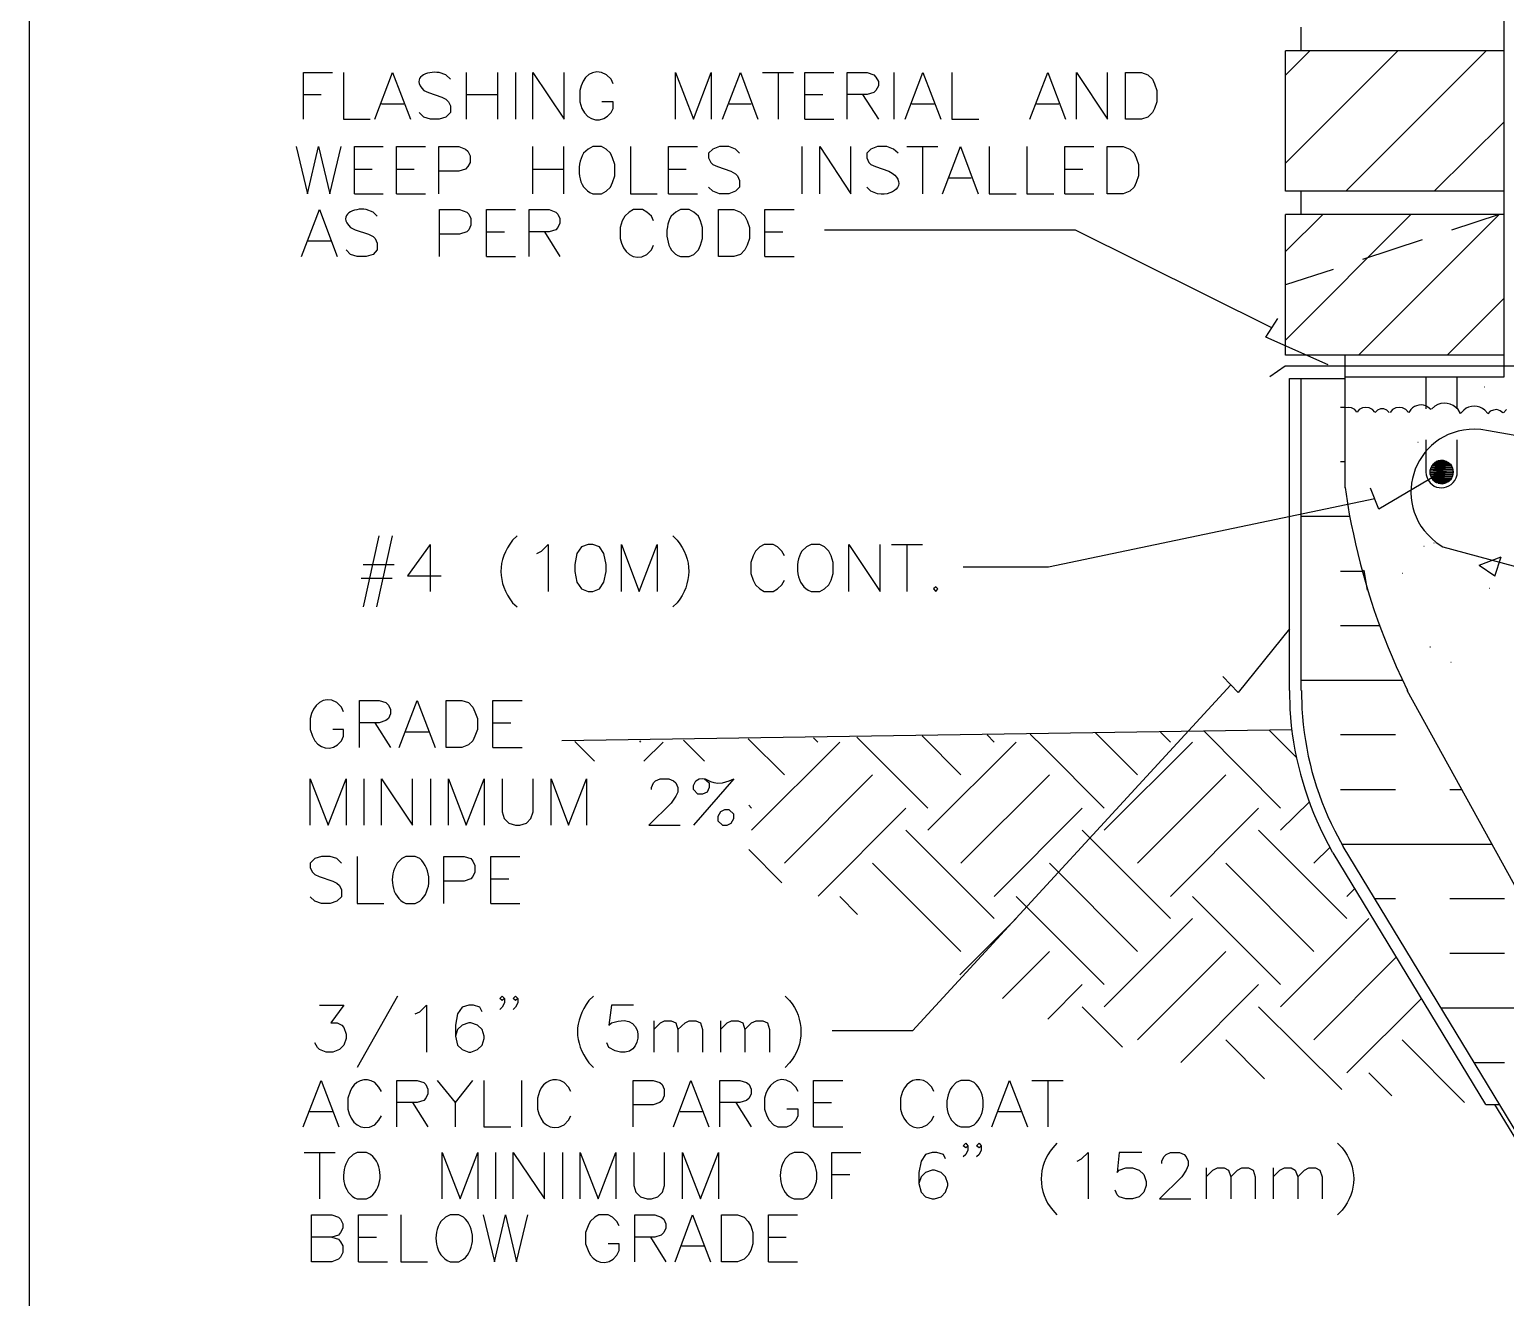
# Model space of a CAD drawing. Header units: millimetres. Extents: x 14 to 201, y 16 to 268.
# Drawn here: x 13.8 to 89, y 144.9 to 209.4 of the extents above; entities that cross this region are included whole.
import ezdxf

# ---------------------------------------------------------------- set-up
doc = ezdxf.new("R2010")
doc.units = ezdxf.units.MM
doc.layers.get('0').update_dxf_attribs({"linetype": 'CONTINUOUS'})

msp = doc.modelspace()

# ---------------------------------------------------------------- linework, layer by layer
at = {"color": 0}
for p, q in [((13.8424, 55.4136), (13.8424, 264.541)), ((88.8792, 191.707), (88.8792, 233.299)), ((78.5495, 208.279), (78.5495, 209.487)), ((77.7667, 201.147), (77.7667, 208.279)), ((88.8792, 208.279), (77.7667, 208.279)), ((27.7923, 204.808), (27.7923, 207.18)), ((27.7923, 207.18), (29.253, 207.18)), ((29.8235, 207.18), (29.8235, 204.808)), ((31.411, 204.808), (32.3219, 207.18)), ((32.3219, 207.18), (33.2314, 204.808)), ((35.0311, 207.073), (34.6921, 207.18)), ((35.264, 206.841), (35.0311, 207.073)), ((36.0673, 207.18), (36.0673, 204.808)), ((37.6548, 207.18), (37.6548, 204.808)), ((38.5657, 207.18), (38.5657, 204.808)), ((39.4547, 204.808), (39.4547, 207.18)), ((39.4547, 207.18), (41.0422, 204.808)), ((41.0422, 204.808), (41.0422, 207.18)), ((43.4344, 206.841), (43.2015, 207.073)), ((43.5405, 206.608), (43.4344, 206.841)), ((46.7155, 204.808), (46.7155, 207.18)), ((46.7155, 207.18), (47.625, 204.808)), ((47.625, 204.808), (48.5345, 207.18)), ((48.5345, 207.18), (48.5345, 204.808)), ((49.1063, 204.808), (50.0172, 207.18)), ((50.0172, 207.18), (50.9062, 204.808)), ((51.139, 207.18), (52.7265, 207.18)), ((51.9423, 207.18), (51.9423, 204.808)), ((53.297, 204.808), (53.297, 207.18)), ((53.297, 207.18), (54.7797, 207.18)), ((55.4563, 204.808), (55.4563, 207.18)), ((55.4563, 207.18), (56.472, 207.18)), ((56.472, 207.18), (56.811, 207.073)), ((56.811, 207.073), (56.9172, 206.947)), ((56.9172, 206.947), (57.0438, 206.735)), ((57.0438, 206.735), (57.0438, 206.502)), ((57.828, 207.18), (57.828, 204.808)), ((58.3985, 204.808), (59.3094, 207.18)), ((59.3094, 207.18), (60.2188, 204.808)), ((60.7702, 207.18), (60.7702, 204.808)), ((64.7485, 204.808), (65.6594, 207.18)), ((65.6594, 207.18), (66.5688, 204.808)), ((67.1202, 204.808), (67.1202, 207.18)), ((67.1202, 207.18), (68.7077, 204.808)), ((68.7077, 204.808), (68.7077, 207.18)), ((69.6172, 204.808), (69.6172, 207.18)), ((69.6172, 207.18), (70.4219, 207.18)), ((70.4219, 207.18), (70.7595, 207.073)), ((70.7595, 207.073), (70.9923, 206.841)), ((70.9923, 206.841), (71.0985, 206.608)), ((71.0985, 206.608), (71.2047, 206.269)), ((27.7923, 206.058), (28.6811, 206.058)), ((33.9094, 206.269), (34.1423, 206.163)), ((34.1423, 206.163), (34.8189, 205.93)), ((34.8189, 205.93), (35.0311, 205.825)), ((35.0311, 205.825), (35.1579, 205.697)), ((36.0673, 206.058), (37.6548, 206.058)), ((41.8469, 206.269), (41.8469, 205.697)), ((53.297, 206.058), (54.2078, 206.058)), ((56.472, 206.058), (55.4563, 206.058)), ((56.2405, 206.058), (57.0438, 204.808)), ((56.811, 206.163), (56.472, 206.058)), ((56.9172, 206.269), (56.811, 206.163)), ((57.0438, 206.502), (56.9172, 206.269)), ((71.2047, 206.269), (71.2047, 205.697)), ((31.75, 205.592), (32.8924, 205.592)), ((33.9094, 204.914), (33.6765, 205.147)), ((35.264, 205.147), (35.0311, 204.914)), ((35.1579, 205.697), (35.264, 205.486)), ((35.264, 205.486), (35.264, 205.147)), ((41.8469, 205.697), (41.953, 205.359)), ((43.5405, 205.697), (42.9687, 205.697)), ((43.4344, 205.147), (43.5405, 205.359)), ((43.5405, 205.359), (43.5405, 205.697)), ((49.4453, 205.592), (50.5672, 205.592)), ((58.7375, 205.592), (59.8798, 205.592)), ((65.0875, 205.592), (66.2298, 205.592)), ((70.9923, 205.147), (70.7595, 204.914)), ((71.0985, 205.359), (70.9923, 205.147)), ((71.2047, 205.697), (71.0985, 205.359)), ((29.8235, 204.808), (31.1781, 204.808)), ((34.247, 204.808), (33.9094, 204.914)), ((34.6921, 204.808), (34.247, 204.808)), ((35.0311, 204.914), (34.6921, 204.808)), ((53.297, 204.808), (54.7797, 204.808)), ((60.7702, 204.808), (62.1453, 204.808)), ((70.4219, 204.808), (69.6172, 204.808)), ((70.7595, 204.914), (70.4219, 204.808)), ((27.4106, 203.412), (27.9824, 201.02)), ((27.9824, 201.02), (28.5543, 203.412)), ((28.5543, 203.412), (29.1248, 201.02)), ((29.1248, 201.02), (29.6967, 203.412)), ((30.3747, 201.02), (30.3747, 203.412)), ((30.3747, 203.412), (31.8341, 203.412)), ((32.5121, 201.02), (32.5121, 203.412)), ((32.5121, 203.412), (33.9935, 203.412)), ((34.6715, 201.02), (34.6715, 203.412)), ((34.6715, 203.412), (35.687, 203.412)), ((35.687, 203.412), (36.026, 203.284)), ((36.026, 203.284), (36.1527, 203.179)), ((36.1527, 203.179), (36.2589, 202.946)), ((36.2589, 202.946), (36.2589, 202.607)), ((39.4339, 203.412), (39.4339, 201.02)), ((41.0214, 203.412), (41.0214, 201.02)), ((42.2698, 203.284), (42.037, 203.073)), ((42.5027, 203.412), (42.2698, 203.284)), ((42.9465, 203.412), (42.5027, 203.412)), ((43.1793, 203.284), (42.9465, 203.412)), ((43.4125, 203.073), (43.1793, 203.284)), ((43.5183, 202.84), (43.4125, 203.073)), ((43.6245, 202.502), (43.5183, 202.84)), ((44.4292, 203.412), (44.4292, 201.02)), ((46.3543, 201.02), (46.3543, 203.412)), ((46.3543, 203.412), (47.8374, 203.412)), ((48.6198, 203.284), (48.387, 203.073)), ((48.387, 203.073), (48.387, 202.84)), ((48.387, 202.84), (48.514, 202.607)), ((48.9589, 203.412), (48.6198, 203.284)), ((49.4249, 203.412), (48.9589, 203.412)), ((49.7625, 203.284), (49.4249, 203.412)), ((49.9745, 203.073), (49.7625, 203.284)), ((53.1495, 203.412), (53.1495, 201.02)), ((54.059, 201.02), (54.059, 203.412)), ((54.059, 203.412), (55.6465, 201.02)), ((55.6465, 201.02), (55.6465, 203.412)), ((56.6635, 203.284), (56.4515, 203.073)), ((56.4515, 203.073), (56.4515, 202.84)), ((56.4515, 202.84), (56.5573, 202.607)), ((57.0011, 203.412), (56.6635, 203.284)), ((57.4668, 203.412), (57.0011, 203.412)), ((57.8058, 203.284), (57.4668, 203.412)), ((58.039, 203.073), (57.8058, 203.284)), ((58.4839, 203.412), (60.0714, 203.412)), ((59.2875, 203.412), (59.2875, 201.02)), ((60.3042, 201.02), (61.214, 203.412)), ((61.214, 203.412), (62.1249, 201.02)), ((62.6745, 203.412), (62.6745, 201.02)), ((64.601, 203.412), (64.601, 201.02)), ((66.5261, 201.02), (66.5261, 203.412)), ((66.5261, 203.412), (68.0089, 203.412)), ((68.6855, 201.02), (68.6855, 203.412)), ((68.6855, 203.412), (69.4902, 203.412)), ((69.4902, 203.412), (69.8292, 203.284)), ((69.8292, 203.284), (70.0624, 203.073)), ((70.0624, 203.073), (70.1668, 202.84)), ((70.1668, 202.84), (70.273, 202.502)), ((30.3747, 202.268), (31.2842, 202.268)), ((32.5121, 202.268), (33.4216, 202.268)), ((35.687, 202.162), (34.6715, 202.162)), ((36.026, 202.268), (35.687, 202.162)), ((36.1527, 202.395), (36.026, 202.268)), ((36.2589, 202.607), (36.1527, 202.395)), ((39.4339, 202.268), (41.0214, 202.268)), ((43.6245, 201.929), (43.6245, 202.502)), ((46.3543, 202.268), (47.2652, 202.268)), ((48.514, 202.607), (48.6198, 202.502)), ((48.6198, 202.502), (48.8527, 202.395)), ((48.8527, 202.395), (49.5293, 202.162)), ((49.5293, 202.162), (49.7625, 202.035)), ((56.5573, 202.607), (56.6635, 202.502)), ((56.6635, 202.502), (56.8964, 202.395)), ((56.8964, 202.395), (57.573, 202.162)), ((66.5261, 202.268), (67.437, 202.268)), ((70.273, 202.502), (70.273, 201.929)), ((43.1793, 201.147), (43.4125, 201.359)), ((43.4125, 201.359), (43.5183, 201.592)), ((43.5183, 201.592), (43.6245, 201.929)), ((48.6198, 201.147), (48.387, 201.359)), ((49.7625, 202.035), (49.8683, 201.929)), ((49.9745, 201.359), (49.7625, 201.147)), ((49.8683, 201.929), (49.9745, 201.696)), ((49.9745, 201.696), (49.9745, 201.359)), ((56.6635, 201.147), (56.4515, 201.359)), ((60.6418, 201.825), (61.7636, 201.825)), ((70.0624, 201.359), (69.8292, 201.147)), ((70.1668, 201.592), (70.0624, 201.359)), ((70.273, 201.929), (70.1668, 201.592)), ((30.3747, 201.02), (31.8341, 201.02)), ((32.5121, 201.02), (33.9935, 201.02)), ((42.5027, 201.02), (42.9465, 201.02)), ((42.9465, 201.02), (43.1793, 201.147)), ((44.4292, 201.02), (45.7839, 201.02)), ((46.3543, 201.02), (47.8374, 201.02)), ((48.9589, 201.02), (48.6198, 201.147)), ((49.4249, 201.02), (48.9589, 201.02)), ((49.7625, 201.147), (49.4249, 201.02)), ((57.0011, 201.02), (56.6635, 201.147)), ((62.6745, 201.02), (64.05, 201.02)), ((64.601, 201.02), (65.9765, 201.02)), ((66.5261, 201.02), (68.0089, 201.02)), ((69.4902, 201.02), (68.6855, 201.02)), ((69.8292, 201.147), (69.4902, 201.02)), ((88.8792, 201.147), (77.7667, 201.147)), ((78.5495, 199.962), (78.5495, 201.147)), ((27.6862, 197.824), (28.5957, 200.215)), ((28.5957, 200.215), (29.5065, 197.824)), ((31.3269, 200.088), (30.9673, 200.215)), ((31.5378, 199.876), (31.3269, 200.088)), ((34.7128, 197.824), (34.7128, 200.215)), ((34.7128, 200.215), (35.7297, 200.215)), ((35.7297, 200.215), (36.0895, 200.088)), ((36.0895, 200.088), (36.1957, 199.982)), ((36.1957, 199.982), (36.3001, 199.749)), ((37.1052, 197.824), (37.1052, 200.215)), ((37.1052, 200.215), (38.5657, 200.215)), ((39.2645, 197.824), (39.2645, 200.215)), ((39.2645, 200.215), (40.2802, 200.215)), ((40.2802, 200.215), (40.6192, 200.088)), ((40.6192, 200.088), (40.725, 199.982)), ((40.725, 199.982), (40.8298, 199.749)), ((44.1332, 199.876), (44.0048, 199.645)), ((44.366, 200.088), (44.1332, 199.876)), ((44.5766, 200.215), (44.366, 200.088)), ((45.0427, 200.215), (44.5766, 200.215)), ((45.2547, 200.088), (45.0427, 200.215)), ((45.4875, 199.876), (45.2547, 200.088)), ((45.5923, 199.645), (45.4875, 199.876)), ((46.736, 200.088), (46.5032, 199.876)), ((46.9692, 200.215), (46.736, 200.088)), ((47.4126, 200.215), (46.9692, 200.215)), ((47.6458, 200.088), (47.4126, 200.215)), ((47.8786, 199.876), (47.6458, 200.088)), ((47.9848, 199.645), (47.8786, 199.876)), ((48.8957, 197.824), (48.8957, 200.215)), ((48.8957, 200.215), (49.6782, 200.215)), ((49.6782, 200.215), (50.0172, 200.088)), ((50.0172, 200.088), (50.25, 199.876)), ((50.25, 199.876), (50.3548, 199.645)), ((51.2657, 197.824), (51.2657, 200.215)), ((51.2657, 200.215), (52.7473, 200.215)), ((88.8792, 199.962), (77.7667, 199.962)), ((77.7667, 192.807), (77.7667, 199.962)), ((88.6245, 199.962), (86.2115, 199.157)), ((30.1832, 199.306), (30.4161, 199.179)), ((30.4161, 199.179), (31.094, 198.967)), ((36.0895, 199.073), (35.7297, 198.967)), ((36.1957, 199.179), (36.0895, 199.073)), ((36.3001, 199.412), (36.1957, 199.179)), ((36.3001, 199.749), (36.3001, 199.412)), ((37.1052, 199.073), (38.016, 199.073)), ((40.2802, 199.073), (39.2645, 199.073)), ((40.0473, 199.073), (40.8298, 197.824)), ((40.6192, 199.179), (40.2802, 199.073)), ((40.725, 199.306), (40.6192, 199.179)), ((40.8298, 199.517), (40.725, 199.306)), ((40.8298, 199.749), (40.8298, 199.517)), ((44.0048, 199.645), (43.9, 199.306)), ((43.9, 199.306), (43.9, 198.734)), ((48.0907, 199.306), (47.9848, 199.645)), ((48.0907, 198.734), (48.0907, 199.306)), ((50.3548, 199.645), (50.4832, 199.306)), ((50.4832, 199.306), (50.4832, 198.734)), ((51.2657, 199.073), (52.1751, 199.073)), ((67.0775, 199.157), (54.2918, 199.157)), ((77.0682, 194.204), (67.0775, 199.157)), ((28.0252, 198.628), (29.1676, 198.628)), ((31.094, 198.967), (31.3269, 198.84)), ((31.3269, 198.84), (31.4331, 198.734)), ((31.4331, 198.734), (31.5378, 198.501)), ((31.5378, 198.501), (31.5378, 198.162)), ((35.7297, 198.967), (34.7128, 198.967)), ((45.4875, 198.162), (45.5923, 198.395)), ((47.8786, 198.162), (47.9848, 198.395)), ((47.9848, 198.395), (48.0907, 198.734)), ((50.3548, 198.395), (50.25, 198.162)), ((50.4832, 198.734), (50.3548, 198.395)), ((84.7094, 198.67), (81.6818, 197.676)), ((30.1832, 197.929), (29.9503, 198.162)), ((30.5222, 197.824), (30.1832, 197.929)), ((30.9673, 197.824), (30.5222, 197.824)), ((31.3269, 197.929), (30.9673, 197.824)), ((31.5378, 198.162), (31.3269, 197.929)), ((37.1052, 197.824), (38.5657, 197.824)), ((45.2547, 197.929), (45.4875, 198.162)), ((46.9692, 197.824), (47.4126, 197.824)), ((47.4126, 197.824), (47.6458, 197.929)), ((47.6458, 197.929), (47.8786, 198.162)), ((49.6782, 197.824), (48.8957, 197.824)), ((50.0172, 197.929), (49.6782, 197.824)), ((50.25, 198.162), (50.0172, 197.929)), ((51.2657, 197.824), (52.7473, 197.824)), ((80.1797, 197.167), (77.7667, 196.384)), ((76.75, 193.718), (77.3645, 194.67)), ((79.925, 192.32), (76.75, 193.718)), ((88.8792, 192.807), (77.7667, 192.807)), ((80.7724, 192.807), (80.7724, 191.622)), ((76.962, 191.728), (77.7448, 192.257)), ((77.7448, 192.257), (92.0958, 192.257)), ((77.9568, 175.747), (77.9568, 191.622)), ((77.9568, 191.622), (78.5495, 191.622)), ((78.5495, 175.747), (78.5495, 191.622)), ((78.5495, 191.622), (80.7724, 191.622)), ((80.7724, 191.707), (84.8995, 191.707)), ((80.7724, 191.707), (88.8792, 191.707)), ((80.7724, 191.622), (80.7724, 186.054)), ((86.487, 191.707), (88.8792, 191.707)), ((88.0953, 188.955), (87.6928, 189.019)), ((88.0953, 188.976), (111.993, 184.7)), ((85.175, 187.113), (85.1119, 186.945)), ((86.2542, 187.071), (85.1531, 187.071)), ((85.1531, 187.071), (86.275, 186.965)), ((85.1531, 187.071), (86.2542, 187.071)), ((86.2115, 187.176), (85.1958, 187.176)), ((85.1958, 187.176), (86.2542, 187.071)), ((85.1958, 187.176), (86.2115, 187.176)), ((86.148, 187.262), (85.2593, 187.262)), ((85.2593, 187.262), (86.2115, 187.176)), ((85.2593, 187.262), (86.148, 187.262)), ((86.064, 187.325), (85.3447, 187.325)), ((85.3447, 187.325), (86.148, 187.262)), ((85.3447, 187.325), (86.064, 187.325)), ((85.9578, 187.388), (85.4287, 187.388)), ((85.4287, 187.388), (86.064, 187.325)), ((85.4287, 187.388), (85.9578, 187.388)), ((85.8516, 187.431), (85.5349, 187.431)), ((85.5349, 187.431), (85.9578, 187.388)), ((85.5349, 187.431), (85.8516, 187.431)), ((85.641, 187.452), (85.8516, 187.431)), ((85.641, 187.452), (85.7458, 187.452)), ((85.7458, 187.452), (85.8516, 187.431)), ((85.8516, 187.431), (85.9578, 187.388)), ((85.9578, 187.388), (86.064, 187.325)), ((86.064, 187.325), (86.148, 187.262)), ((86.148, 187.262), (86.2115, 187.176)), ((86.275, 187.029), (86.1907, 187.198)), ((86.2115, 187.176), (86.2542, 187.071)), ((86.2542, 187.071), (86.275, 186.965)), ((86.2969, 186.859), (86.275, 187.029)), ((85.7042, 186.859), (82.5073, 184.976)), ((86.275, 186.965), (85.1119, 186.965)), ((85.1119, 186.965), (86.2969, 186.859)), ((85.1119, 186.965), (86.275, 186.965)), ((85.1119, 186.945), (85.1119, 186.775)), ((86.2969, 186.859), (85.1119, 186.859)), ((85.1119, 186.859), (86.275, 186.753)), ((85.1119, 186.859), (86.2969, 186.859)), ((85.1119, 186.775), (85.175, 186.606)), ((86.275, 186.753), (85.1119, 186.753)), ((85.1119, 186.753), (86.2542, 186.647)), ((85.1119, 186.753), (86.275, 186.753)), ((86.2542, 186.647), (85.1531, 186.647)), ((85.1531, 186.647), (86.2115, 186.542)), ((85.1531, 186.647), (86.2542, 186.647)), ((85.175, 186.606), (85.2593, 186.457)), ((86.2115, 186.542), (85.1958, 186.542)), ((85.1958, 186.542), (86.148, 186.457)), ((85.1958, 186.542), (86.2115, 186.542)), ((86.148, 186.457), (85.2593, 186.457)), ((85.2593, 186.457), (86.064, 186.373)), ((85.2593, 186.457), (86.148, 186.457)), ((85.2593, 186.457), (85.4082, 186.351)), ((86.064, 186.373), (85.3447, 186.373)), ((85.3447, 186.373), (85.9578, 186.33)), ((85.3447, 186.373), (86.064, 186.373)), ((85.4082, 186.351), (85.5761, 186.287)), ((85.9578, 186.33), (85.4287, 186.33)), ((85.4287, 186.33), (85.8516, 186.287)), ((85.4287, 186.33), (85.9578, 186.33)), ((85.8516, 186.287), (85.5349, 186.287)), ((85.5349, 186.287), (85.7458, 186.267)), ((85.5349, 186.287), (85.8516, 186.287)), ((85.5761, 186.287), (85.7458, 186.267)), ((85.7458, 186.267), (85.9151, 186.309)), ((85.8516, 186.287), (85.7458, 186.267)), ((85.9578, 186.33), (85.8516, 186.287)), ((85.9151, 186.309), (86.064, 186.393)), ((86.064, 186.373), (85.9578, 186.33)), ((86.064, 186.393), (86.1907, 186.52)), ((86.148, 186.457), (86.064, 186.373)), ((86.2115, 186.542), (86.148, 186.457)), ((86.1907, 186.52), (86.275, 186.69)), ((86.2542, 186.647), (86.2115, 186.542)), ((86.275, 186.753), (86.2542, 186.647)), ((86.275, 186.965), (86.2969, 186.859)), ((86.2969, 186.859), (86.275, 186.753)), ((86.275, 186.69), (86.2969, 186.859)), ((80.7932, 186.077), (81.0052, 184.722)), ((82.5073, 184.976), (82.0843, 186.034)), ((85.7458, 186.267), (85.641, 186.267)), ((82.2964, 185.505), (65.7006, 182.013)), ((31.6232, 183.621), (30.8185, 180.001)), ((32.2998, 183.621), (31.4965, 180.001)), ((38.65, 183.621), (38.4168, 183.388)), ((46.5875, 183.621), (46.7995, 183.388)), ((85.4287, 183.282), (85.7677, 183.049)), ((34.2263, 183.176), (33.084, 181.588)), ((34.2263, 183.176), (34.2263, 180.785)), ((39.6667, 182.711), (39.8999, 182.838)), ((39.8999, 182.838), (40.2375, 183.176)), ((40.2375, 183.176), (40.2375, 180.785)), ((41.698, 182.711), (41.5918, 182.16)), ((41.9308, 183.049), (41.698, 182.711)), ((42.2698, 183.176), (41.9308, 183.049)), ((42.5027, 183.176), (42.2698, 183.176)), ((42.8417, 183.049), (42.5027, 183.176)), ((43.0749, 182.711), (42.8417, 183.049)), ((43.1793, 182.16), (43.0749, 182.711)), ((43.9635, 180.785), (43.9635, 183.176)), ((43.9635, 183.176), (44.873, 180.785)), ((44.873, 180.785), (45.7839, 183.176)), ((45.7839, 183.176), (45.7839, 180.785)), ((50.6734, 182.605), (50.5464, 182.266)), ((50.7792, 182.838), (50.6734, 182.605)), ((51.0124, 183.049), (50.7792, 182.838)), ((51.223, 183.176), (51.0124, 183.049)), ((51.689, 183.176), (51.223, 183.176)), ((51.901, 183.049), (51.689, 183.176)), ((52.1339, 182.838), (51.901, 183.049)), ((52.2609, 182.605), (52.1339, 182.838)), ((53.3823, 183.049), (53.1495, 182.838)), ((53.6152, 183.176), (53.3823, 183.049)), ((54.059, 183.176), (53.6152, 183.176)), ((54.2918, 183.049), (54.059, 183.176)), ((54.525, 182.838), (54.2918, 183.049)), ((54.6308, 182.605), (54.525, 182.838)), ((54.737, 182.266), (54.6308, 182.605)), ((55.5417, 180.785), (55.5417, 183.176)), ((55.5417, 183.176), (57.1292, 180.785)), ((57.1292, 180.785), (57.1292, 183.176)), ((57.7, 183.176), (59.2875, 183.176)), ((58.4839, 183.176), (58.4839, 180.785)), ((85.7677, 183.049), (93.4932, 180.975)), ((30.8185, 182.16), (32.406, 182.16)), ((41.5918, 182.16), (41.5918, 181.801)), ((41.5918, 181.801), (41.698, 181.251)), ((43.0749, 181.251), (43.1793, 181.801)), ((43.1793, 181.801), (43.1793, 182.16)), ((50.5464, 182.266), (50.5464, 181.694)), ((54.737, 181.694), (54.737, 182.266)), ((65.7006, 182.013), (61.3625, 182.013)), ((30.7123, 181.461), (32.2998, 181.461)), ((33.084, 181.588), (34.7982, 181.588)), ((41.698, 181.251), (41.9308, 180.912)), ((42.8417, 180.912), (43.0749, 181.251)), ((50.5464, 181.694), (50.6734, 181.355)), ((50.6734, 181.355), (50.7792, 181.124)), ((50.7792, 181.124), (51.0124, 180.912)), ((51.901, 180.912), (52.1339, 181.124)), ((52.1339, 181.124), (52.2609, 181.355)), ((54.2918, 180.912), (54.525, 181.124)), ((54.525, 181.124), (54.6308, 181.355)), ((54.6308, 181.355), (54.737, 181.694)), ((59.9652, 181.018), (59.8385, 180.912)), ((60.0714, 180.912), (59.9652, 181.018)), ((41.9308, 180.912), (42.2698, 180.785)), ((42.2698, 180.785), (42.5027, 180.785)), ((42.5027, 180.785), (42.8417, 180.912)), ((51.0124, 180.912), (51.223, 180.785)), ((51.223, 180.785), (51.689, 180.785)), ((51.689, 180.785), (51.901, 180.912)), ((53.6152, 180.785), (54.059, 180.785)), ((54.059, 180.785), (54.2918, 180.912)), ((59.8385, 180.912), (59.9652, 180.785)), ((59.9652, 180.785), (60.0714, 180.912)), ((38.4168, 180.213), (38.65, 180.001)), ((46.7995, 180.213), (46.5875, 180.001)), ((77.9568, 178.879), (75.354, 175.641)), ((83.396, 176.975), (83.9682, 175.747)), ((74.9723, 176.043), (58.7802, 158.433)), ((75.354, 175.641), (74.5698, 176.466)), ((29.7174, 174.901), (29.4845, 175.133)), ((30.6283, 172.847), (30.6283, 175.238)), ((30.6283, 175.238), (31.6439, 175.238)), ((31.6439, 175.238), (31.9829, 175.133)), ((31.9829, 175.133), (32.1097, 175.005)), ((32.6595, 172.847), (33.5704, 175.238)), ((33.5704, 175.238), (34.4799, 172.847)), ((35.0518, 172.847), (35.0518, 175.238)), ((35.0518, 175.238), (35.8345, 175.238)), ((35.8345, 175.238), (36.1735, 175.133)), ((36.1735, 175.133), (36.4063, 174.901)), ((37.422, 172.847), (37.422, 175.238)), ((37.422, 175.238), (38.9047, 175.238)), ((77.9568, 175.747), (77.9776, 174.794)), ((78.5703, 175.747), (78.5922, 174.815)), ((100.372, 145.966), (83.9474, 175.747)), ((28.1299, 174.329), (28.1299, 173.757)), ((29.8235, 174.668), (29.7174, 174.901)), ((32.1097, 174.329), (31.9829, 174.222)), ((32.1097, 175.005), (32.2158, 174.774)), ((32.2158, 174.562), (32.1097, 174.329)), ((32.2158, 174.774), (32.2158, 174.562)), ((36.4063, 174.901), (36.5125, 174.668)), ((36.5125, 174.668), (36.6391, 174.329)), ((36.6391, 174.329), (36.6391, 173.757)), ((28.1299, 173.757), (28.236, 173.418)), ((29.8235, 173.757), (29.2737, 173.757)), ((29.8235, 173.418), (29.8235, 173.757)), ((31.6439, 174.096), (30.6283, 174.096)), ((31.411, 174.096), (32.2158, 172.847)), ((31.9829, 174.222), (31.6439, 174.096)), ((32.9985, 173.651), (34.1423, 173.651)), ((36.6391, 173.757), (36.5125, 173.418)), ((37.422, 174.096), (38.3328, 174.096)), ((40.936, 173.207), (78.0838, 173.757)), ((29.7174, 173.186), (29.8235, 173.418)), ((35.8345, 172.847), (35.0518, 172.847)), ((36.1735, 172.974), (35.8345, 172.847)), ((36.4063, 173.186), (36.1735, 172.974)), ((36.5125, 173.418), (36.4063, 173.186)), ((37.422, 172.847), (38.9047, 172.847)), ((28.1299, 168.888), (28.1299, 171.26)), ((28.1299, 171.26), (29.0408, 168.888)), ((29.0408, 168.888), (29.9503, 171.26)), ((29.9503, 171.26), (29.9503, 168.888)), ((30.8612, 171.26), (30.8612, 168.888)), ((31.75, 168.888), (31.75, 171.26)), ((31.75, 171.26), (33.3375, 168.888)), ((33.3375, 168.888), (33.3375, 171.26)), ((34.247, 171.26), (34.247, 168.888)), ((35.1579, 168.888), (35.1579, 171.26)), ((35.1579, 171.26), (36.0673, 168.888)), ((36.0673, 168.888), (36.9782, 171.26)), ((36.9782, 171.26), (36.9782, 168.888)), ((37.8876, 171.26), (37.8876, 169.566)), ((39.4751, 169.566), (39.4751, 171.26)), ((40.386, 168.888), (40.386, 171.26)), ((40.386, 171.26), (41.275, 168.888)), ((41.275, 168.888), (42.1845, 171.26)), ((42.1845, 171.26), (42.1845, 168.888)), ((45.6985, 171.154), (45.9313, 171.26)), ((45.9313, 171.26), (46.3765, 171.26)), ((46.3765, 171.26), (46.6094, 171.154)), ((49.6782, 171.26), (47.625, 168.888)), ((48.1969, 171.26), (48.4297, 171.047)), ((49.4453, 171.154), (49.6782, 171.26)), ((45.4875, 170.815), (45.5923, 171.047)), ((45.4875, 170.708), (45.4875, 170.815)), ((45.5923, 171.047), (45.6985, 171.154)), ((46.6094, 171.154), (46.736, 171.047)), ((46.736, 171.047), (46.8422, 170.815)), ((46.8422, 170.582), (46.736, 170.371)), ((46.8422, 170.815), (46.8422, 170.582)), ((47.625, 170.921), (47.7516, 171.154)), ((47.625, 170.708), (47.625, 170.921)), ((47.8578, 170.476), (47.625, 170.708)), ((48.3235, 170.582), (48.0907, 170.476)), ((48.4297, 170.815), (48.3235, 170.582)), ((48.4297, 171.047), (48.4297, 170.815)), ((49.1063, 171.047), (49.4453, 171.154)), ((46.5032, 170.011), (45.3595, 168.888)), ((46.736, 170.371), (46.5032, 170.011)), ((48.0907, 170.476), (47.8578, 170.476)), ((37.8876, 169.566), (37.9938, 169.227)), ((37.9938, 169.227), (38.2266, 168.994)), ((39.1375, 168.994), (39.3485, 169.227)), ((39.3485, 169.227), (39.4751, 169.566)), ((49.0001, 169.566), (48.8735, 169.333)), ((48.8735, 169.333), (48.8735, 169.121)), ((48.8735, 169.121), (49.1063, 168.888)), ((49.2125, 169.672), (49.0001, 169.566)), ((49.4453, 169.672), (49.2125, 169.672)), ((49.6782, 169.46), (49.4453, 169.672)), ((49.5515, 168.994), (49.6782, 169.227)), ((49.6782, 169.227), (49.6782, 169.46)), ((38.2266, 168.994), (38.5657, 168.888)), ((38.5657, 168.888), (38.7985, 168.888)), ((38.7985, 168.888), (39.1375, 168.994)), ((45.3595, 168.888), (46.947, 168.888)), ((49.1063, 168.888), (49.3391, 168.888)), ((49.3391, 168.888), (49.5515, 168.994)), ((79.714, 168.359), (80.1578, 167.513)), ((80.264, 168.614), (80.687, 167.809)), ((92.5407, 148.273), (80.687, 167.809)), ((28.3628, 167.196), (28.1299, 166.963)), ((28.1299, 166.963), (28.1299, 166.73)), ((28.7018, 167.301), (28.3628, 167.196)), ((29.1469, 167.301), (28.7018, 167.301)), ((29.4845, 167.196), (29.1469, 167.301)), ((29.7174, 166.963), (29.4845, 167.196)), ((30.5222, 167.301), (30.5222, 164.91)), ((32.7877, 167.196), (32.5548, 166.963)), ((32.9985, 167.301), (32.7877, 167.196)), ((33.4643, 167.301), (32.9985, 167.301)), ((33.6972, 167.196), (33.4643, 167.301)), ((34.925, 164.91), (34.925, 167.301)), ((34.925, 167.301), (35.9625, 167.301)), ((35.9625, 167.301), (36.3001, 167.196)), ((36.3001, 167.196), (36.4063, 167.068)), ((36.4063, 167.068), (36.5125, 166.836)), ((36.5125, 166.836), (36.5125, 166.497)), ((37.3172, 164.91), (37.3172, 167.301)), ((37.3172, 167.301), (38.7985, 167.301)), ((87.9479, 154.686), (80.1797, 167.492)), ((28.1299, 166.73), (28.236, 166.497)), ((28.236, 166.497), (28.3628, 166.391)), ((28.3628, 166.391), (28.575, 166.285)), ((28.575, 166.285), (29.2737, 166.052)), ((29.2737, 166.052), (29.4845, 165.946)), ((35.9625, 166.052), (34.925, 166.052)), ((36.3001, 166.158), (35.9625, 166.052)), ((36.4063, 166.285), (36.3001, 166.158)), ((36.5125, 166.497), (36.4063, 166.285)), ((37.3172, 166.158), (38.2266, 166.158)), ((28.3628, 165.037), (28.1299, 165.249)), ((29.4845, 165.946), (29.6127, 165.819)), ((29.7174, 165.249), (29.4845, 165.037)), ((29.6127, 165.819), (29.7174, 165.608)), ((29.7174, 165.608), (29.7174, 165.249)), ((28.7018, 164.91), (28.3628, 165.037)), ((29.1469, 164.91), (28.7018, 164.91)), ((29.4845, 165.037), (29.1469, 164.91)), ((30.5222, 164.91), (31.8768, 164.91)), ((32.9985, 164.91), (33.4643, 164.91)), ((33.4643, 164.91), (33.6972, 165.037)), ((37.3172, 164.91), (38.7985, 164.91)), ((32.5754, 160.189), (30.5222, 156.57)), ((37.7832, 160.084), (37.8876, 160.189)), ((37.8876, 159.978), (37.7832, 160.084)), ((37.8876, 160.189), (38.016, 160.084)), ((38.016, 160.084), (37.8876, 159.978)), ((38.016, 160.084), (38.016, 159.851)), ((38.4598, 160.084), (38.5657, 160.189)), ((38.5657, 159.978), (38.4598, 160.084)), ((38.5657, 160.189), (38.6927, 160.084)), ((38.6927, 160.084), (38.5657, 159.978)), ((38.6927, 160.084), (38.6927, 159.851)), ((42.5457, 160.189), (42.3125, 159.978)), ((52.3035, 160.189), (52.5141, 159.978)), ((28.5957, 159.745), (29.8456, 159.745)), ((29.8456, 159.745), (29.1676, 158.834)), ((33.4643, 159.3), (33.6972, 159.406)), ((33.6972, 159.406), (34.0362, 159.745)), ((34.0362, 159.745), (34.0362, 157.353)), ((35.6235, 159.3), (35.5177, 158.729)), ((35.8567, 159.639), (35.6235, 159.3)), ((36.1957, 159.745), (35.8567, 159.639)), ((36.4285, 159.745), (36.1957, 159.745)), ((36.7661, 159.639), (36.4285, 159.745)), ((36.8723, 159.406), (36.7661, 159.639)), ((37.8876, 159.639), (37.7832, 159.512)), ((38.016, 159.851), (37.8876, 159.639)), ((38.5657, 159.639), (38.4598, 159.512)), ((38.6927, 159.851), (38.5657, 159.639)), ((43.4552, 159.745), (43.3282, 158.729)), ((44.5766, 159.745), (43.4552, 159.745)), ((29.1676, 158.834), (29.5065, 158.834)), ((29.5065, 158.834), (29.7394, 158.729)), ((29.7394, 158.729), (29.8456, 158.601)), ((29.8456, 158.601), (29.9503, 158.264)), ((35.5177, 158.729), (35.5177, 158.157)), ((35.6235, 158.496), (35.5177, 158.157)), ((35.8567, 158.729), (35.6235, 158.496)), ((36.1957, 158.834), (35.8567, 158.729)), ((36.3001, 158.834), (36.1957, 158.834)), ((36.6391, 158.729), (36.3001, 158.834)), ((36.8723, 158.496), (36.6391, 158.729)), ((36.9782, 158.157), (36.8723, 158.496)), ((43.3282, 158.729), (43.4552, 158.834)), ((45.6145, 158.94), (45.6145, 157.353)), ((45.6145, 158.496), (45.9535, 158.834)), ((45.9535, 158.834), (46.1641, 158.94)), ((46.1641, 158.94), (46.5032, 158.94)), ((46.5032, 158.94), (46.736, 158.834)), ((46.736, 158.834), (46.8422, 158.496)), ((46.8422, 158.496), (47.202, 158.834)), ((46.8422, 158.496), (46.8422, 157.353)), ((47.202, 158.834), (47.4126, 158.94)), ((47.4126, 158.94), (47.7516, 158.94)), ((47.7516, 158.94), (47.9848, 158.834)), ((47.9848, 158.834), (48.0907, 158.496)), ((48.0907, 158.496), (48.0907, 157.353)), ((49.0001, 158.94), (49.0001, 157.353)), ((49.0001, 158.496), (49.3391, 158.834)), ((49.3391, 158.834), (49.5723, 158.94)), ((49.5723, 158.94), (49.911, 158.94)), ((49.911, 158.94), (50.1442, 158.834)), ((50.1442, 158.834), (50.25, 158.496)), ((50.25, 158.496), (50.5876, 158.834)), ((50.25, 158.496), (50.25, 157.353)), ((50.5876, 158.834), (50.8208, 158.94)), ((50.8208, 158.94), (51.1598, 158.94)), ((51.1598, 158.94), (51.3927, 158.834)), ((51.3927, 158.834), (51.4985, 158.496)), ((51.4985, 158.496), (51.4985, 157.353)), ((28.4909, 157.585), (28.3628, 157.818)), ((29.9503, 158.051), (29.8456, 157.712)), ((29.9503, 158.264), (29.9503, 158.051)), ((35.5177, 158.157), (35.6235, 157.712)), ((36.8723, 157.712), (36.9782, 158.051)), ((36.9782, 158.051), (36.9782, 158.157)), ((43.3282, 157.585), (43.2223, 157.818)), ((58.7802, 158.433), (54.6943, 158.433)), ((28.5957, 157.479), (28.4909, 157.585)), ((28.9347, 157.353), (28.5957, 157.479)), ((29.2737, 157.353), (28.9347, 157.353)), ((29.6127, 157.479), (29.2737, 157.353)), ((29.8456, 157.712), (29.6127, 157.479)), ((35.6235, 157.712), (35.8567, 157.479)), ((35.8567, 157.479), (36.1957, 157.353)), ((36.1957, 157.353), (36.3001, 157.353)), ((36.3001, 157.353), (36.6391, 157.479)), ((36.6391, 157.479), (36.8723, 157.712)), ((42.3125, 156.803), (42.5457, 156.57)), ((52.5141, 156.803), (52.3035, 156.57)), ((27.7702, 153.542), (28.6811, 155.914)), ((28.6811, 155.914), (29.5906, 153.542)), ((31.6232, 155.575), (31.411, 155.808)), ((31.75, 155.342), (31.6232, 155.575)), ((32.5327, 153.542), (32.5327, 155.914)), ((32.5327, 155.914), (33.5704, 155.914)), ((33.5704, 155.914), (33.9094, 155.808)), ((33.9094, 155.808), (34.0155, 155.702)), ((34.0155, 155.702), (34.1202, 155.469)), ((34.586, 155.914), (35.4969, 154.792)), ((36.3859, 155.914), (35.4969, 154.792)), ((36.9577, 155.914), (36.9577, 153.542)), ((38.8828, 155.914), (38.8828, 153.542)), ((41.275, 155.575), (41.0422, 155.808)), ((41.3812, 155.342), (41.275, 155.575)), ((44.5562, 153.542), (44.5562, 155.914)), ((44.5562, 155.914), (45.5718, 155.914)), ((45.5718, 155.914), (45.9109, 155.808)), ((45.9109, 155.808), (46.0375, 155.702)), ((46.0375, 155.702), (46.1437, 155.469)), ((46.6094, 153.542), (47.4984, 155.914)), ((47.4984, 155.914), (48.4078, 153.542)), ((48.9797, 153.542), (48.9797, 155.914)), ((48.9797, 155.914), (49.9953, 155.914)), ((49.9953, 155.914), (50.3343, 155.808)), ((50.3343, 155.808), (50.461, 155.702)), ((50.461, 155.702), (50.5672, 155.469)), ((52.8327, 155.575), (52.5999, 155.808)), ((52.9594, 155.342), (52.8327, 155.575)), ((53.7422, 153.542), (53.7422, 155.914)), ((53.7422, 155.914), (55.2235, 155.914)), ((59.7531, 155.575), (59.5203, 155.808)), ((59.8593, 155.342), (59.7531, 155.575)), ((61.003, 155.808), (60.7702, 155.575)), ((61.2345, 155.914), (61.003, 155.808)), ((61.6797, 155.914), (61.2345, 155.914)), ((61.9125, 155.808), (61.6797, 155.914)), ((62.822, 153.542), (63.7124, 155.914)), ((63.7124, 155.914), (64.6218, 153.542)), ((64.8547, 155.914), (66.4422, 155.914)), ((65.6594, 155.914), (65.6594, 153.542)), ((30.1625, 155.342), (30.0357, 155.003)), ((30.0357, 155.003), (30.0357, 154.453)), ((33.5704, 154.792), (32.5327, 154.792)), ((33.3375, 154.792), (34.1202, 153.542)), ((33.9094, 154.897), (33.5704, 154.792)), ((34.0155, 155.003), (33.9094, 154.897)), ((34.1202, 155.236), (34.0155, 155.003)), ((34.1202, 155.469), (34.1202, 155.236)), ((35.4969, 154.792), (35.4969, 153.542)), ((39.7937, 155.342), (39.6875, 155.003)), ((39.6875, 155.003), (39.6875, 154.453)), ((45.9109, 154.792), (45.5718, 154.666)), ((46.0375, 154.897), (45.9109, 154.792)), ((46.1437, 155.13), (46.0375, 154.897)), ((46.1437, 155.469), (46.1437, 155.13)), ((49.9953, 154.792), (48.9797, 154.792)), ((49.7844, 154.792), (50.5672, 153.542)), ((50.3343, 154.897), (49.9953, 154.792)), ((50.461, 155.003), (50.3343, 154.897)), ((50.5672, 155.236), (50.461, 155.003)), ((50.5672, 155.469), (50.5672, 155.236)), ((51.2452, 155.003), (51.2452, 154.453)), ((53.7422, 154.792), (54.653, 154.792)), ((58.2718, 155.342), (58.1656, 155.003)), ((58.1656, 155.003), (58.1656, 154.453)), ((28.1092, 154.327), (29.253, 154.327)), ((31.6232, 153.881), (31.75, 154.114)), ((41.275, 153.881), (41.3812, 154.114)), ((45.5718, 154.666), (44.5562, 154.666)), ((46.947, 154.327), (48.0702, 154.327)), ((51.2452, 154.453), (51.3719, 154.114)), ((51.3719, 154.114), (51.478, 153.881)), ((52.9594, 154.453), (52.3875, 154.453)), ((52.8327, 153.881), (52.9594, 154.114)), ((52.9594, 154.114), (52.9594, 154.453)), ((59.7531, 153.881), (59.8593, 154.114)), ((63.161, 154.327), (64.2828, 154.327)), ((87.9479, 154.686), (88.6464, 154.686)), ((92.4348, 148.083), (88.4135, 154.686)), ((31.411, 153.648), (31.6232, 153.881)), ((36.9577, 153.542), (38.3328, 153.542)), ((41.0422, 153.648), (41.275, 153.881)), ((51.478, 153.881), (51.7095, 153.648)), ((51.7095, 153.648), (51.9218, 153.542)), ((51.9218, 153.542), (52.3875, 153.542)), ((52.3875, 153.542), (52.5999, 153.648)), ((52.5999, 153.648), (52.8327, 153.881)), ((53.7422, 153.542), (55.2235, 153.542)), ((59.5203, 153.648), (59.7531, 153.881)), ((61.2345, 153.542), (61.6797, 153.542)), ((61.6797, 153.542), (61.9125, 153.648)), ((61.3625, 152.59), (61.4895, 152.717)), ((61.4895, 152.484), (61.3625, 152.59)), ((61.4895, 152.717), (61.5957, 152.59)), ((61.5957, 152.59), (61.4895, 152.484)), ((61.5957, 152.59), (61.5957, 152.357)), ((62.0391, 152.59), (62.1661, 152.717)), ((62.1661, 152.484), (62.0391, 152.59)), ((62.1661, 152.717), (62.2723, 152.59)), ((62.2723, 152.59), (62.1661, 152.484)), ((62.2723, 152.59), (62.2723, 152.357)), ((66.125, 152.717), (65.913, 152.484)), ((80.4125, 152.717), (80.6457, 152.484)), ((27.8129, 152.251), (29.4004, 152.251)), ((28.5957, 152.251), (28.5957, 149.881)), ((30.3113, 152.146), (30.0784, 151.914)), ((30.5222, 152.251), (30.3113, 152.146)), ((30.9879, 152.251), (30.5222, 152.251)), ((31.2002, 152.146), (30.9879, 152.251)), ((34.8409, 149.881), (34.8409, 152.251)), ((34.8409, 152.251), (35.7505, 149.881)), ((35.7505, 149.881), (36.6614, 152.251)), ((36.6614, 152.251), (36.6614, 149.881)), ((37.55, 152.251), (37.55, 149.881)), ((38.4598, 149.881), (38.4598, 152.251)), ((38.4598, 152.251), (40.0473, 149.881)), ((40.0473, 149.881), (40.0473, 152.251)), ((40.9582, 152.251), (40.9582, 149.881)), ((41.8677, 149.881), (41.8677, 152.251)), ((41.8677, 152.251), (42.7785, 149.881)), ((42.7785, 149.881), (43.688, 152.251)), ((43.688, 152.251), (43.688, 149.881)), ((44.5989, 152.251), (44.5989, 150.559)), ((46.1641, 150.559), (46.1641, 152.251)), ((47.075, 149.881), (47.075, 152.251)), ((47.075, 152.251), (47.9848, 149.881)), ((47.9848, 149.881), (48.8957, 152.251)), ((48.8957, 152.251), (48.8957, 149.881)), ((52.5141, 152.146), (52.3035, 151.914)), ((52.7473, 152.251), (52.5141, 152.146)), ((53.213, 152.251), (52.7473, 152.251)), ((53.425, 152.146), (53.213, 152.251)), ((54.6735, 149.881), (54.6735, 152.251)), ((54.6735, 152.251), (56.1552, 152.251)), ((59.224, 151.807), (59.0973, 151.235)), ((59.436, 152.146), (59.224, 151.807)), ((59.775, 152.251), (59.436, 152.146)), ((60.0082, 152.251), (59.775, 152.251)), ((60.3458, 152.146), (60.0082, 152.251)), ((60.4516, 151.914), (60.3458, 152.146)), ((61.4895, 152.146), (61.3625, 152.02)), ((61.5957, 152.357), (61.4895, 152.146)), ((62.1661, 152.146), (62.0391, 152.02)), ((62.2723, 152.357), (62.1661, 152.146)), ((67.1615, 151.807), (67.3735, 151.914)), ((67.3735, 151.914), (67.7125, 152.251)), ((67.7125, 152.251), (67.7125, 149.881)), ((69.3, 152.251), (69.1942, 151.235)), ((70.4427, 152.251), (69.3, 152.251)), ((71.4583, 151.807), (71.5641, 152.02)), ((71.4583, 151.681), (71.4583, 151.807)), ((71.5641, 152.02), (71.6911, 152.146)), ((71.6911, 152.146), (71.9032, 152.251)), ((71.9032, 152.251), (72.3692, 152.251)), ((72.3692, 152.251), (72.602, 152.146)), ((72.602, 152.146), (72.7082, 152.02)), ((72.7082, 152.02), (72.8126, 151.807)), ((72.8126, 151.807), (72.8126, 151.575)), ((54.6735, 151.129), (55.5833, 151.129)), ((59.0973, 151.235), (59.0973, 150.664)), ((59.224, 151.003), (59.0973, 150.664)), ((59.436, 151.235), (59.224, 151.003)), ((59.775, 151.342), (59.436, 151.235)), ((59.902, 151.342), (59.775, 151.342)), ((60.241, 151.235), (59.902, 151.342)), ((60.4516, 151.003), (60.241, 151.235)), ((60.5786, 150.664), (60.4516, 151.003)), ((69.1942, 151.235), (69.3, 151.342)), ((69.3, 151.342), (69.6376, 151.468)), ((69.6376, 151.468), (69.9766, 151.468)), ((69.9766, 151.468), (70.3157, 151.342)), ((70.3157, 151.342), (70.5485, 151.129)), ((70.5485, 151.129), (70.6755, 150.77)), ((72.475, 151.003), (71.3535, 149.881)), ((72.7082, 151.342), (72.475, 151.003)), ((72.8126, 151.575), (72.7082, 151.342)), ((73.7235, 151.468), (73.7235, 149.881)), ((73.7235, 151.003), (74.0625, 151.342)), ((74.0625, 151.342), (74.2957, 151.468)), ((74.2957, 151.468), (74.6333, 151.468)), ((74.6333, 151.468), (74.8661, 151.342)), ((74.8661, 151.342), (74.9723, 151.003)), ((74.9723, 151.003), (75.311, 151.342)), ((74.9723, 151.003), (74.9723, 149.881)), ((75.311, 151.342), (75.5442, 151.468)), ((75.5442, 151.468), (75.8832, 151.468)), ((75.8832, 151.468), (76.116, 151.342)), ((76.116, 151.342), (76.2208, 151.003)), ((76.2208, 151.003), (76.2208, 149.881)), ((77.1317, 151.468), (77.1317, 149.881)), ((77.1317, 151.003), (77.4707, 151.342)), ((77.4707, 151.342), (77.7035, 151.468)), ((77.7035, 151.468), (78.0411, 151.468)), ((78.0411, 151.468), (78.2532, 151.342)), ((78.2532, 151.342), (78.3802, 151.003)), ((78.3802, 151.003), (78.7192, 151.342)), ((78.3802, 151.003), (78.3802, 149.881)), ((78.7192, 151.342), (78.952, 151.468)), ((78.952, 151.468), (79.291, 151.468)), ((79.291, 151.468), (79.5016, 151.342)), ((79.5016, 151.342), (79.6286, 151.003)), ((79.6286, 151.003), (79.6286, 149.881)), ((44.5989, 150.559), (44.7036, 150.22)), ((46.0583, 150.22), (46.1641, 150.559)), ((59.0973, 150.664), (59.224, 150.22)), ((60.4516, 150.22), (60.5786, 150.559)), ((60.5786, 150.559), (60.5786, 150.664)), ((69.1942, 150.093), (69.088, 150.326)), ((70.6755, 150.559), (70.5485, 150.22)), ((70.6755, 150.77), (70.6755, 150.559)), ((30.5222, 149.881), (30.9879, 149.881)), ((30.9879, 149.881), (31.2002, 149.987)), ((44.7036, 150.22), (44.9365, 149.987)), ((44.9365, 149.987), (45.2755, 149.881)), ((45.2755, 149.881), (45.4875, 149.881)), ((45.4875, 149.881), (45.8251, 149.987)), ((45.8251, 149.987), (46.0583, 150.22)), ((52.7473, 149.881), (53.213, 149.881)), ((53.213, 149.881), (53.425, 149.987)), ((59.224, 150.22), (59.436, 149.987)), ((59.436, 149.987), (59.775, 149.881)), ((59.775, 149.881), (59.902, 149.881)), ((59.902, 149.881), (60.241, 149.987)), ((60.241, 149.987), (60.4516, 150.22)), ((69.3, 149.987), (69.1942, 150.093)), ((69.6376, 149.881), (69.3, 149.987)), ((69.9766, 149.881), (69.6376, 149.881)), ((70.3157, 149.987), (69.9766, 149.881)), ((70.5485, 150.22), (70.3157, 149.987)), ((71.3535, 149.881), (72.941, 149.881)), ((28.1947, 146.685), (28.1947, 149.076)), ((28.1947, 149.076), (29.231, 149.076)), ((29.231, 149.076), (29.5699, 148.949)), ((29.5699, 148.949), (29.6761, 148.845)), ((29.6761, 148.845), (29.7822, 148.612)), ((30.5856, 146.685), (30.5856, 149.076)), ((30.5856, 149.076), (32.0669, 149.076)), ((32.7449, 149.076), (32.7449, 146.685)), ((35.0091, 148.949), (34.7762, 148.739)), ((35.2419, 149.076), (35.0091, 148.949)), ((35.687, 149.076), (35.2419, 149.076)), ((35.9198, 148.949), (35.687, 149.076)), ((36.9355, 149.076), (37.5073, 146.685)), ((37.5073, 146.685), (38.0573, 149.076)), ((38.0573, 149.076), (38.6292, 146.685)), ((38.6292, 146.685), (39.201, 149.076)), ((42.376, 148.739), (42.2698, 148.506)), ((42.6089, 148.949), (42.376, 148.739)), ((42.8198, 149.076), (42.6089, 148.949)), ((43.2855, 149.076), (42.8198, 149.076)), ((43.5183, 148.949), (43.2855, 149.076)), ((43.7307, 148.739), (43.5183, 148.949)), ((43.8573, 148.506), (43.7307, 148.739)), ((44.6401, 146.685), (44.6401, 149.076)), ((44.6401, 149.076), (45.6572, 149.076)), ((45.6572, 149.076), (45.9948, 148.949)), ((45.9948, 148.949), (46.1215, 148.845)), ((46.1215, 148.845), (46.2276, 148.612)), ((46.6933, 146.685), (47.5823, 149.076)), ((47.5823, 149.076), (48.4932, 146.685)), ((49.0636, 146.685), (49.0636, 149.076)), ((49.0636, 149.076), (49.8683, 149.076)), ((49.8683, 149.076), (50.2073, 148.949)), ((50.2073, 148.949), (50.4197, 148.739)), ((50.4197, 148.739), (50.5464, 148.506)), ((51.4558, 146.685), (51.4558, 149.076)), ((51.4558, 149.076), (52.9167, 149.076)), ((65.913, 149.309), (66.125, 149.076)), ((80.6457, 149.309), (80.4125, 149.076)), ((29.5699, 148.04), (29.231, 147.934)), ((29.6761, 148.167), (29.5699, 148.04)), ((29.7822, 148.4), (29.6761, 148.167)), ((29.7822, 148.612), (29.7822, 148.4)), ((42.2698, 148.506), (42.1432, 148.167)), ((42.1432, 148.167), (42.1432, 147.595)), ((45.9948, 148.04), (45.6572, 147.934)), ((46.1215, 148.167), (45.9948, 148.04)), ((46.2276, 148.4), (46.1215, 148.167)), ((46.2276, 148.612), (46.2276, 148.4)), ((50.5464, 148.506), (50.6511, 148.167)), ((50.6511, 148.167), (50.6511, 147.595)), ((29.231, 147.934), (28.1947, 147.934)), ((29.231, 147.934), (29.5699, 147.828)), ((29.5699, 147.828), (29.6761, 147.701)), ((29.6761, 147.701), (29.7822, 147.489)), ((29.7822, 147.489), (29.7822, 147.151)), ((30.5856, 147.934), (31.4965, 147.934)), ((42.1432, 147.595), (42.2698, 147.257)), ((43.8573, 147.595), (43.2855, 147.595)), ((43.7307, 147.024), (43.8573, 147.257)), ((43.8573, 147.257), (43.8573, 147.595)), ((45.6572, 147.934), (44.6401, 147.934)), ((45.4448, 147.934), (46.2276, 146.685)), ((47.0323, 147.489), (48.1542, 147.489)), ((50.5464, 147.257), (50.4197, 147.024)), ((50.6511, 147.595), (50.5464, 147.257)), ((51.4558, 147.934), (52.3448, 147.934)), ((29.231, 146.685), (28.1947, 146.685)), ((29.5699, 146.812), (29.231, 146.685)), ((29.6761, 146.918), (29.5699, 146.812)), ((29.7822, 147.151), (29.6761, 146.918)), ((30.5856, 146.685), (32.0669, 146.685)), ((32.7449, 146.685), (34.0996, 146.685)), ((35.2419, 146.685), (35.687, 146.685)), ((35.687, 146.685), (35.9198, 146.812)), ((49.8683, 146.685), (49.0636, 146.685)), ((50.2073, 146.812), (49.8683, 146.685)), ((50.4197, 147.024), (50.2073, 146.812)), ((51.4558, 146.685), (52.9167, 146.685))]:
    msp.add_line(p, q, dxfattribs=at)
at = {"color": 252}
for p, q in [((77.7667, 207.053), (78.9947, 208.279)), ((77.7667, 202.565), (83.4817, 208.279)), ((80.8359, 201.147), (87.9683, 208.279)), ((85.3225, 201.147), (88.8792, 204.681)), ((77.7667, 198.078), (79.6505, 199.962)), ((77.7667, 193.569), (84.1375, 199.962)), ((81.4709, 192.807), (88.6245, 199.962)), ((85.9786, 192.807), (88.8792, 195.708)), ((84.8995, 191.707), (84.8995, 190.077)), ((86.487, 190.077), (86.487, 191.707)), ((87.8844, 191.198), (87.9052, 191.198)), ((80.56, 190.161), (80.7724, 190.161)), ((80.9417, 190.14), (80.7724, 190.12)), ((81.1114, 190.12), (80.9417, 190.14)), ((81.2793, 190.034), (81.1114, 190.12)), ((81.3855, 189.907), (81.2793, 190.034)), ((81.5125, 190.034), (81.4077, 189.907)), ((81.6818, 190.12), (81.5125, 190.034)), ((81.8515, 190.14), (81.6818, 190.12)), ((82.0208, 190.12), (81.8515, 190.14)), ((82.1902, 190.034), (82.0208, 190.12)), ((82.2964, 189.907), (82.1902, 190.034)), ((82.5927, 190.077), (82.4438, 190.014)), ((82.7624, 190.077), (82.5927, 190.077)), ((82.9098, 190.014), (82.7624, 190.077)), ((83.2058, 190.034), (83.0792, 189.887)), ((83.3755, 190.12), (83.2058, 190.034)), ((83.5448, 190.14), (83.3755, 190.12)), ((83.7145, 190.12), (83.5448, 190.14)), ((83.8839, 190.034), (83.7145, 190.12)), ((84.0109, 189.887), (83.8839, 190.034)), ((84.1375, 190.034), (84.0313, 189.887)), ((85.1531, 190.034), (85.0057, 190.161)), ((85.3652, 190.204), (85.1958, 190.055)), ((86.6567, 189.844), (86.5505, 190.034)), ((88.5197, 190.034), (88.35, 190.014)), ((88.6876, 189.971), (88.5197, 190.034)), ((89.0062, 190.034), (88.8573, 189.865)), ((82.4438, 190.014), (82.3172, 189.887)), ((83.0365, 189.887), (82.9098, 190.014)), ((86.826, 190.014), (86.6567, 189.844)), ((88.054, 189.844), (87.9052, 190.014)), ((88.1807, 189.95), (88.054, 189.822)), ((88.35, 190.014), (88.1807, 189.95)), ((88.816, 189.865), (88.6876, 189.971)), ((84.4973, 188.383), (84.5178, 188.383)), ((84.8995, 188.49), (84.8995, 186.859)), ((86.487, 186.859), (86.487, 188.49)), ((80.56, 187.388), (80.7724, 187.388)), ((84.8995, 186.859), (84.9203, 186.712)), ((86.487, 186.712), (86.487, 186.859)), ((78.5495, 184.616), (81.0052, 184.616)), ((84.7933, 183.092), (84.8141, 183.092)), ((85.302, 183.261), (85.3225, 183.261)), ((87.6088, 182.117), (88.7307, 182.542)), ((88.4135, 181.568), (88.7307, 182.542)), ((80.56, 181.821), (81.6405, 181.821)), ((81.661, 181.758), (81.7672, 181.864)), ((81.9369, 180.848), (81.7672, 181.843)), ((87.6088, 182.117), (88.4135, 181.588)), ((83.6923, 181.717), (83.7145, 181.717)), ((81.9369, 180.869), (81.9573, 180.869)), ((88.138, 180.954), (88.1585, 180.954)), ((80.56, 179.048), (82.5292, 179.048)), ((85.1119, 177.969), (85.1323, 177.969)), ((86.1702, 177.187), (86.1907, 177.187)), ((78.5495, 176.276), (83.6923, 176.276)), ((65.4473, 172.868), (64.7707, 173.524)), ((70.2303, 171.45), (68.0932, 173.587)), ((71.9032, 173.121), (71.3948, 173.63)), ((77.512, 169.756), (73.6177, 173.673)), ((78.3167, 172.339), (76.9193, 173.736)), ((42.587, 172.149), (41.5918, 173.144)), ((44.9584, 173.121), (44.8952, 173.186)), ((45.1058, 172.149), (46.0802, 173.121)), ((48.1969, 172.149), (47.1166, 173.228)), ((52.2609, 171.45), (50.4197, 173.291)), ((50.5876, 168.635), (55.076, 173.121)), ((53.9542, 173.121), (53.7422, 173.334)), ((59.563, 169.756), (55.9428, 173.377)), ((61.2345, 171.45), (59.2667, 173.44)), ((59.563, 168.635), (64.05, 173.121)), ((62.9281, 173.121), (62.5683, 173.483)), ((68.538, 169.756), (65.4473, 172.868)), ((68.538, 168.635), (73.025, 173.121)), ((80.56, 173.503), (83.3547, 173.503)), ((52.2609, 166.963), (56.7475, 171.45)), ((61.2345, 166.963), (65.7433, 171.45)), ((70.2303, 166.963), (74.7187, 171.45)), ((80.56, 170.708), (83.3547, 170.708)), ((86.1275, 170.708), (86.7198, 170.708)), ((50.5876, 169.756), (50.4402, 169.905)), ((53.975, 165.29), (58.4412, 169.756)), ((62.9281, 165.269), (67.4165, 169.756)), ((71.9032, 165.269), (76.3901, 169.756)), ((77.512, 168.635), (78.9725, 170.075)), ((62.9281, 164.148), (58.4412, 168.635)), ((71.9032, 164.148), (67.4165, 168.635)), ((80.8785, 164.148), (76.3901, 168.635)), ((52.1339, 165.968), (50.4402, 167.662)), ((79.2057, 166.963), (80.0104, 167.767)), ((80.6027, 167.936), (88.2646, 167.936)), ((61.2345, 162.475), (56.7475, 166.963)), ((70.2303, 162.475), (65.7433, 166.963)), ((79.2057, 162.475), (74.7187, 166.963)), ((55.9855, 164.358), (55.076, 165.269)), ((68.538, 160.783), (64.05, 165.269)), ((77.512, 160.783), (73.025, 165.269)), ((80.8785, 165.269), (81.2793, 165.672)), ((82.2964, 165.163), (83.3547, 165.163)), ((86.1275, 165.163), (88.9, 165.163)), ((61.1932, 161.29), (64.05, 164.148)), ((68.538, 159.659), (73.025, 164.148)), ((77.512, 159.659), (82, 164.148)), ((63.3511, 160.084), (65.7433, 162.475)), ((70.2303, 157.967), (74.7187, 162.475)), ((86.1275, 162.391), (88.9, 162.391)), ((79.2057, 157.967), (83.396, 162.179)), ((65.6594, 159.026), (67.4165, 160.783)), ((72.4323, 156.823), (76.3901, 160.783)), ((80.8785, 156.294), (84.6875, 160.084)), ((69.4697, 157.608), (67.4165, 159.659)), ((80.6235, 155.448), (76.3901, 159.659)), ((85.6615, 159.596), (92.8578, 159.596)), ((76.6865, 155.998), (74.7187, 157.967)), ((86.8673, 154.792), (83.6923, 157.967)), ((83.1631, 155.13), (82, 156.294)), ((87.3552, 156.823), (88.9, 156.823))]:
    msp.add_line(p, q, dxfattribs=at)
at = {"color": 0}
for points in [[(43.2015, 207.073), (42.4836, 207.48), (41.9791, 206.943), (41.8469, 206.269)], [(34.6921, 207.18), (34.0803, 207.271), (33.2273, 206.958), (33.9094, 206.269)], [(41.953, 205.359), (42.2508, 204.67), (43.0043, 204.573), (43.4344, 205.147)], [(42.037, 203.073), (41.6511, 202.437), (41.7103, 201.307), (42.5027, 201.02)], [(57.573, 202.162), (58.5611, 201.664), (57.9508, 200.853), (57.0011, 201.02)], [(30.9673, 200.215), (30.3857, 200.317), (29.4859, 199.948), (30.1832, 199.306)], [(46.5032, 199.876), (46.1063, 199.26), (46.2058, 198.039), (46.9692, 197.824)], [(43.9, 198.734), (44.0076, 198.082), (44.5904, 197.506), (45.2547, 197.929)], [(87.6928, 189.019), (84.4116, 189.311), (82.8516, 185.265), (85.4287, 183.282)], [(86.1907, 187.198), (85.9208, 187.583), (85.3267, 187.497), (85.175, 187.113)], [(81.0052, 184.722), (81.5315, 181.978), (82.2371, 179.524), (83.396, 176.975)], [(38.4168, 183.388), (37.6245, 182.38), (37.6548, 181.229), (38.4168, 180.213)], [(46.7995, 183.388), (47.5975, 182.455), (47.5671, 181.153), (46.7995, 180.213)], [(53.1495, 182.838), (52.7636, 182.202), (52.8228, 181.07), (53.6152, 180.785)], [(29.4845, 175.133), (28.79, 175.557), (28.2498, 174.987), (28.1299, 174.329)], [(77.9776, 174.794), (78.1184, 172.545), (78.704, 170.374), (79.714, 168.359)], [(78.5922, 174.815), (78.7259, 172.664), (79.273, 170.532), (80.264, 168.614)], [(28.236, 173.418), (28.5295, 172.761), (29.2034, 172.565), (29.7174, 173.186)], [(47.7516, 171.154), (48.2646, 171.517), (48.4008, 170.929), (49.1063, 171.047)], [(32.5548, 166.963), (32.1276, 166.303), (32.2268, 165.256), (32.9985, 164.91)], [(33.6972, 165.037), (34.3311, 165.524), (34.3131, 166.683), (33.6972, 167.196)], [(42.3125, 159.978), (41.5382, 158.888), (41.523, 157.889), (42.3125, 156.803)], [(43.4552, 158.834), (45.4713, 159.599), (45.073, 156.439), (43.3282, 157.585)], [(52.5141, 159.978), (53.2888, 159.072), (53.3026, 157.704), (52.5141, 156.803)], [(52.5999, 155.808), (51.8887, 156.232), (51.398, 155.655), (51.2452, 155.003)], [(31.411, 155.808), (30.9383, 156.115), (30.3141, 155.879), (30.1625, 155.342)], [(41.0422, 155.808), (40.5172, 156.119), (40.0099, 155.888), (39.7937, 155.342)], [(59.5203, 155.808), (59.0215, 156.135), (58.4771, 155.877), (58.2718, 155.342)], [(60.7702, 155.575), (60.3458, 154.941), (60.4464, 153.831), (61.2345, 153.542)], [(61.9125, 153.648), (62.5369, 154.189), (62.5369, 155.269), (61.9125, 155.808)], [(30.0357, 154.453), (30.2025, 153.768), (30.6737, 153.25), (31.411, 153.648)], [(39.6875, 154.453), (39.8212, 153.779), (40.3243, 153.243), (41.0422, 153.648)], [(58.1656, 154.453), (58.2856, 153.795), (58.8257, 153.225), (59.5203, 153.648)], [(65.913, 152.484), (65.1372, 151.576), (65.1245, 150.216), (65.913, 149.309)], [(80.6457, 152.484), (81.4144, 151.503), (81.4296, 150.29), (80.6457, 149.309)], [(30.0784, 151.914), (29.6347, 151.288), (29.7532, 150.168), (30.5222, 149.881)], [(31.2002, 149.987), (31.863, 150.513), (31.8354, 151.627), (31.2002, 152.146)], [(52.3035, 151.914), (51.8527, 151.305), (51.9987, 150.119), (52.7473, 149.881)], [(53.425, 149.987), (54.0879, 150.513), (54.0604, 151.627), (53.425, 152.146)], [(34.7762, 148.739), (34.3504, 148.084), (34.4482, 146.999), (35.2419, 146.685)], [(35.9198, 146.812), (36.5442, 147.282), (36.5442, 148.48), (35.9198, 148.949)], [(42.2698, 147.257), (42.485, 146.629), (43.2664, 146.39), (43.7307, 147.024)]]:
    msp.add_open_spline(points, degree=3, dxfattribs=at)
at = {"color": 252}
for points in [[(85.0057, 190.161), (84.7397, 190.353), (84.3428, 190.284), (84.1375, 190.034)], [(86.5505, 190.034), (86.2556, 190.366), (85.7359, 190.479), (85.3652, 190.204)], [(87.9052, 190.014), (87.6046, 190.267), (87.1195, 190.288), (86.826, 190.014)], [(84.9203, 186.712), (85.1076, 185.826), (86.2912, 185.86), (86.487, 186.712)]]:
    msp.add_open_spline(points, degree=3, dxfattribs=at)

doc.saveas('drawing.dxf')
